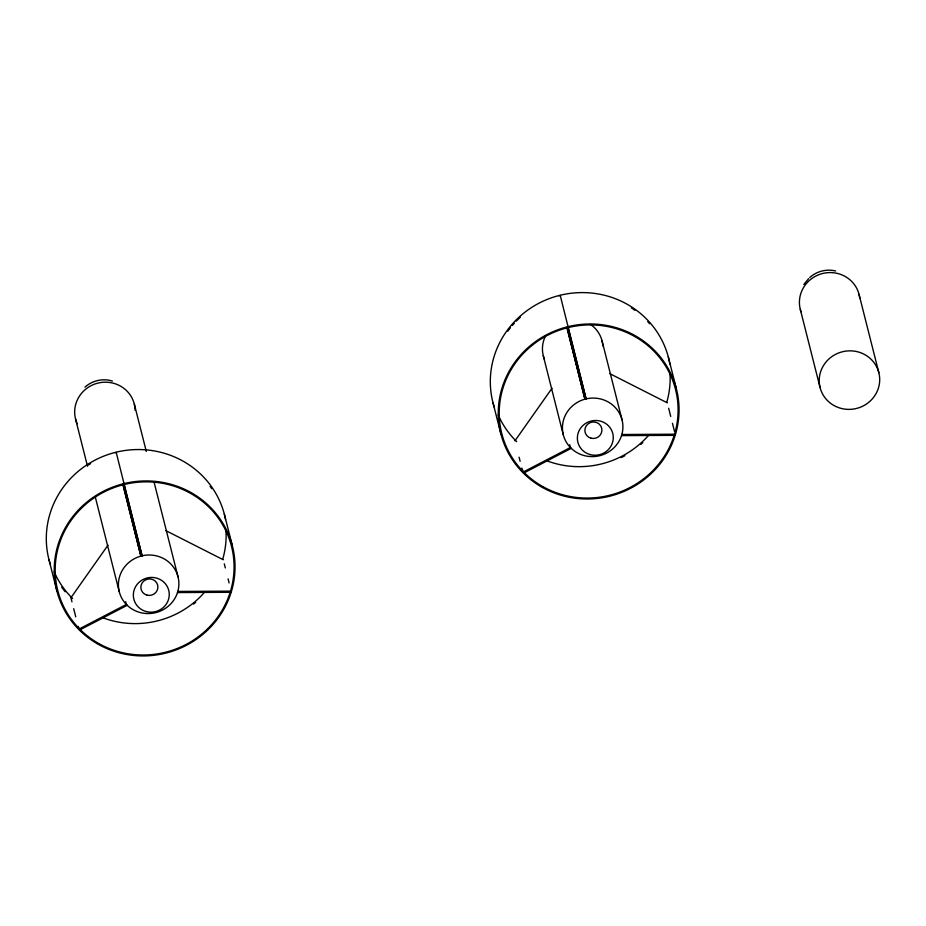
<?xml version="1.0" encoding="UTF-8"?>
<svg xmlns="http://www.w3.org/2000/svg" width="926" height="926" viewBox="0 0 926 926"><rect width="100%" height="100%" fill="white"/><g stroke="black" fill="none" stroke-linecap="round" stroke-linejoin="round"><path stroke-width="1.39" d="M107.995 545.183L70.92 597.756L71.962 601.854M514.949 440.811L552.023 388.237M803.814 284.502L808.618 278.645M84.984 387.149C92.287 380.493 102.948 378.097 112.382 381.049M809.729 277.545C816.663 271.237 826.536 268.748 835.634 270.982M78.86 629.148L126.364 604.458L127.186 605.303L79.694 629.981L78.178 626.416M522.889 472.202L570.381 447.524L571.215 448.358L523.722 473.047L521.847 468.116M559.084 295.811L560.265 295.521L586.089 398.875L584.919 399.164L566.967 327.989M568.205 326.913L567.025 327.202L584.919 399.164M569.027 336.381L570.208 336.092L586.089 398.875M115.067 452.756L116.236 452.467L142.072 555.82L140.891 556.109L122.95 484.935M124.188 483.858L123.008 484.148L140.891 556.109M125.01 493.326L125.589 493.176M609.817 373.653L667.276 402.822M165.789 530.598L223.247 559.755M859.039 294.422L878.843 372.68A30.315 29.215 -14.2 0 1 840.97 408.354A30.315 29.215 -14.2 0 1 828.562 359.3A30.315 29.215 -14.2 0 1 878.843 372.68M800.272 309.284L820.077 387.543M668.329 357.066L676.269 388.457M668.653 408.273L670.725 416.469M672.45 423.286L674.522 431.481M602.062 340.918L622.052 419.906A30.315 29.215 -14.2 0 1 584.179 455.58A30.315 29.215 -14.2 0 1 571.77 406.537A30.315 29.215 -14.2 0 1 622.052 419.906M569.617 336.231L585.498 399.025M569.675 444.735L570.381 447.524M543.296 355.792L563.274 434.78M519.092 457.189L520.123 461.287M493.095 403.123L501.035 434.525M224.3 513.999L232.241 545.391M224.289 563.853L225.319 567.951M228.085 578.866L229.116 582.963M134.305 404.037L146.296 451.413M154.052 482.076L178.035 576.852A30.315 29.215 -14.2 0 1 140.15 612.526A30.315 29.215 -14.2 0 1 127.742 563.471A30.315 29.215 -14.2 0 1 178.035 576.852M126.538 494.426L142.072 555.82M125.948 494.577L141.481 555.959M125.658 601.668L126.364 604.458M75.527 418.899L87.519 466.287M95.274 496.949L119.257 591.714M73.686 608.671L75.758 616.866M49.078 560.068L57.018 591.459M568.147 327.7L570.208 336.092M123.783 483.245L126.179 493.037M77.217 423.714A30.315 29.215 -14.2 0 1 98.399 382.994A30.315 29.215 -14.2 0 1 135.161 410.345M225.921 529.591A89.637 86.373 -14.2 0 1 222.772 559.061M204.114 592.756A89.637 86.373 -14.2 0 1 102.74 617.7M72.622 598.532A89.637 86.373 -14.2 0 1 54.171 571.84M88.283 465.072A89.637 86.373 -14.2 0 1 90.621 463.625M210.075 486.3A89.637 86.373 -14.2 0 1 211.707 488.627M195.687 602.317A90.586 87.299 -14.2 0 1 193.546 604.088M65.156 591.749A90.586 87.299 -14.2 0 1 61.683 587.142M50.27 564.165A90.586 87.299 -14.2 0 1 115.148 452.444A90.586 87.299 -14.2 0 1 225.562 519.544M590.58 324.459A30.315 29.215 -14.2 0 1 602.861 345.954M544.476 359.427A30.315 29.215 -14.2 0 1 545.564 335.837M669.938 372.646A89.637 86.373 -14.2 0 1 666.801 402.115M649.091 434.722A89.637 86.373 -14.2 0 1 546.768 460.754M516.65 441.586A89.637 86.373 -14.2 0 1 498.2 414.906M507.818 331.172A89.637 86.373 -14.2 0 1 510.469 327.711M512.321 325.466A89.637 86.373 -14.2 0 1 514.254 323.29M516.245 321.183A89.637 86.373 -14.2 0 1 520.285 317.305M631.347 307.872A89.637 86.373 -14.2 0 1 634.912 310.314M647.749 321.646A89.637 86.373 -14.2 0 1 649.647 323.764M642.794 442.616A90.586 87.299 -14.2 0 1 640.757 444.468M624.888 455.673A90.586 87.299 -14.2 0 1 621.219 457.618M494.287 407.22A90.586 87.299 -14.2 0 1 559.894 295.313A90.586 87.299 -14.2 0 1 669.845 364.011M801.002 311.715A30.315 29.215 -14.2 0 1 823.145 273.378A30.315 29.215 -14.2 0 1 859.733 298.184M177.85 591.436L177.503 592.571L230.852 592.281L231.187 591.147L177.85 591.436M621.867 434.502L621.531 435.625L674.869 435.336L675.216 434.213L621.867 434.502M98.908 643.605A89.637 86.373 -14.2 0 0 234.07 568.032A89.637 86.373 -14.2 0 0 100.922 493.651A89.637 86.373 -14.2 0 0 98.908 643.605M98.422 644.403A90.586 87.299 -14.2 0 0 235.019 568.032A90.586 87.299 -14.2 0 0 100.459 492.852A90.586 87.299 -14.2 0 0 98.422 644.403M542.925 486.659A89.637 86.373 -14.2 0 0 678.087 411.086A89.637 86.373 -14.2 0 0 544.951 336.705A89.637 86.373 -14.2 0 0 542.925 486.659M542.439 487.458A90.586 87.299 -14.2 0 0 679.047 411.086A90.586 87.299 -14.2 0 0 544.476 335.918A90.586 87.299 -14.2 0 0 542.439 487.458M590.962 438.183A8.542 8.23 -14.2 0 0 601.692 428.182A8.542 8.23 -14.2 0 0 587.535 424.34A8.542 8.23 -14.2 0 0 590.962 438.183M590.198 454.597A17.999 17.339 -14.2 0 0 612.792 433.53A17.999 17.339 -14.2 0 0 582.986 425.439A17.999 17.339 -14.2 0 0 590.198 454.597M146.945 595.129A8.542 8.23 -14.2 0 0 157.675 585.128A8.542 8.23 -14.2 0 0 143.518 581.285A8.542 8.23 -14.2 0 0 146.945 595.129M146.181 611.542A17.999 17.339 -14.2 0 0 168.775 590.475A17.999 17.339 -14.2 0 0 138.969 582.385A17.999 17.339 -14.2 0 0 146.181 611.542"/></g></svg>
